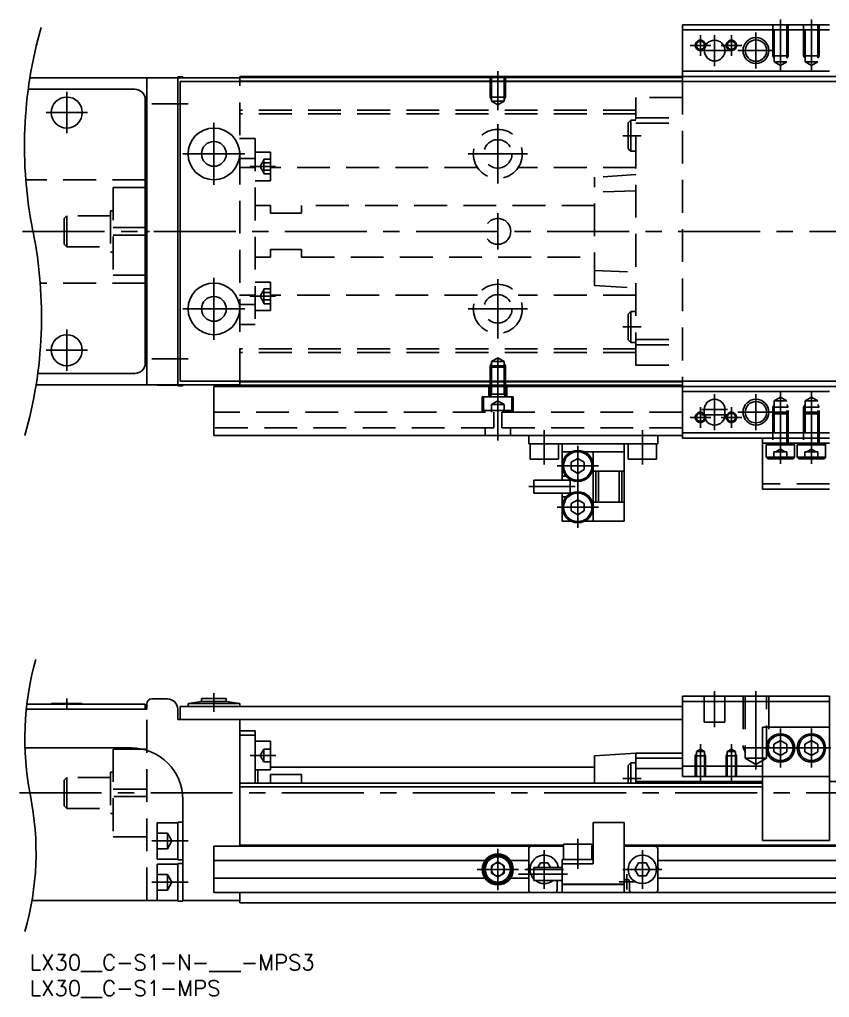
# Model space of a CAD drawing. Extents: x -2 to 444, y -8 to 192.
# Drawn here: x -2 to 154.9, y -8.3 to 181 of the extents above; entities that cross this region are included whole.
import ezdxf

# ---------------------------------------------------------------- set-up
doc = ezdxf.new("R2010")
doc.units = 0
doc.header["$LTSCALE"] = 0.5
doc.linetypes.add('CENTER', pattern=[50.8, 31.75, -6.35, 6.35, -6.35])
doc.linetypes.add('DASHED', pattern=[19.05, 12.7, -6.35])
for name, color, linetype in [('MSM_CENTER', 1, 'CENTER'), ('MSM_CONTINUOUS', 7, 'CONTINUOUS'), ('MSM_DASHED', 4, 'DASHED'), ('MSM_NARROW', 5, 'CONTINUOUS'), ('MSM_PART_NUMBER', 7, 'CONTINUOUS')]:
    doc.layers.add(name, color=color, linetype=linetype)
doc.styles.get("Standard").update_dxf_attribs({"font": 'txt.shx', "height": 3, "bigfont": 'bigfont.shx'})

msp = doc.modelspace()

# ---------------------------------------------------------------- linework, layer by layer
at = {"layer": 'MSM_CENTER'}
for p, q in [((145.39, 171.09), (145.39, 181)), ((151.39, 171.09), (151.39, 181)), ((129.89, 174), (129.89, 178)), ((132.64, 172), (132.64, 178)), ((135.89, 174), (135.89, 178)), ((140.64, 171.5), (140.64, 178.5)), ((131.89, 176), (127.89, 176)), ((129.64, 175), (135.64, 175)), ((137.89, 176), (133.89, 176)), ((137.14, 175), (144.14, 175)), ((90.64, 171), (90.64, 163.49)), ((7.14, 167), (7.14, 159)), ((23.64, 164.7), (30.64, 164.7)), ((3.14, 163), (11.14, 163)), ((35.64, 149), (35.64, 161)), ((90.64, 160.75), (90.64, 149.25)), ((114.89, 158.5), (118.39, 158.5)), ((29.64, 155), (41.64, 155)), ((84.89, 155), (96.39, 155)), ((42.61, 152.55), (47.61, 152.55)), ((90.64, 136.5), (90.64, 143.5)), ((-1.4, 140), (353.64, 140)), ((35.64, 119), (35.64, 131)), ((90.64, 119.25), (90.64, 130.75)), ((42.61, 127.44), (47.61, 127.44)), ((29.64, 125), (41.64, 125)), ((84.89, 125), (96.39, 125)), ((114.89, 121.5), (118.39, 121.5)), ((7.14, 121), (7.14, 113)), ((3.14, 117), (11.14, 117)), ((90.64, 99.5), (90.64, 116.51)), ((23.64, 115.3), (30.64, 115.3)), ((132.64, 101.5), (132.64, 108.5)), ((140.64, 101.5), (140.64, 108.5)), ((145.39, 108.91), (145.39, 95)), ((151.39, 108.91), (151.39, 95)), ((129.89, 102), (129.89, 106)), ((130.14, 105.5), (135.14, 105.5)), ((130.14, 104.5), (135.14, 104.5)), ((135.89, 102), (135.89, 106)), ((137.14, 105), (144.14, 105)), ((131.89, 104), (127.89, 104)), ((137.89, 104), (133.89, 104)), ((99.64, 101.5), (99.64, 94.9)), ((118.64, 94.9), (118.64, 101.5)), ((106.13, 82.6), (106.13, 98.6)), ((102.13, 94.6), (110.13, 94.6)), ((96.64, 90.6), (105.64, 90.6)), ((102.13, 86.6), (110.13, 86.6)), ((7.14, 49.61), (7.14, 47.49)), ((35.64, 50.6), (35.64, 47)), ((132.64, 44), (132.64, 51)), ((140.64, 51), (140.64, 35.81)), ((145.39, 36.25), (145.39, 43.75)), ((151.39, 36.25), (151.39, 43.75)), ((129.89, 40.76), (129.89, 33.5)), ((135.89, 40.76), (135.89, 33.5)), ((141.64, 40), (155.14, 40)), ((42.64, 38.55), (47.64, 38.55)), ((118.39, 34.1), (114.89, 34.1)), ((-2, 31.3), (353.64, 31.3)), ((23.64, 22), (30.64, 22)), ((106.13, 22.4), (106.13, 16.6)), ((90.64, 20.5), (90.64, 12.5)), ((99.64, 12.75), (99.64, 20.25)), ((118.64, 12.75), (118.64, 20.25)), ((86.64, 16.5), (94.64, 16.5)), ((94.64, 15.6), (104.14, 15.6)), ((95.89, 16.5), (103.39, 16.5)), ((114.89, 16.5), (122.39, 16.5)), ((115.64, 12.6), (115.64, 15.6)), ((23.64, 14), (30.64, 14)), ((114.14, 14.1), (117.14, 14.1))]:
    msp.add_line(p, q, dxfattribs=at)
at = {"layer": 'MSM_CONTINUOUS'}
for p, q in [((126.39, 169), (126.39, 180)), ((126.39, 180), (154.89, 180)), ((126.39, 179), (154.89, 179)), ((126.39, 171), (154.89, 171)), ((40.64, 169.7), (0.01, 169.7)), ((22.64, 110.3), (22.64, 169.7)), ((24.64, 169.75), (24.64, 169.7)), ((28.64, 169.75), (24.64, 169.75)), ((29.64, 169.9), (28.64, 169.9)), ((28.64, 169.9), (28.64, 110.1)), ((351.14, 169), (29.14, 169)), ((29.14, 111), (29.14, 169)), ((29.64, 169.9), (29.64, 169.7)), ((40.64, 169), (40.64, 170)), ((340.64, 170), (40.64, 170)), ((126.39, 169.8), (40.64, 169.8)), ((126.39, 169.1), (40.64, 169.1)), ((20.34, 167.5), (-0.32, 167.5)), ((22.34, 114.5), (22.34, 165.5)), ((22.34, 158.2), (22.64, 158.2)), ((22.64, 150), (22.34, 150)), ((22.64, 148.5), (22.34, 148.5)), ((22.64, 148.47), (22.34, 148.47)), ((22.34, 140.72), (22.64, 140.72)), ((22.64, 139.28), (22.34, 139.28)), ((22.64, 131.53), (22.34, 131.53)), ((22.64, 131.5), (22.34, 131.5)), ((22.64, 130), (22.34, 130)), ((22.64, 121.8), (22.34, 121.8)), ((1.52, 112.5), (20.34, 112.5)), ((40.64, 110.3), (1.19, 110.3)), ((24.64, 110.3), (24.64, 110.25)), ((24.64, 110.25), (28.64, 110.25)), ((28.64, 110.1), (29.64, 110.1)), ((351.14, 111), (29.14, 111)), ((29.64, 110.3), (29.64, 110.1)), ((35.64, 110), (35.64, 100.5)), ((340.64, 110), (35.64, 110)), ((40.64, 110), (40.64, 111)), ((126.39, 110.9), (40.64, 110.9)), ((126.39, 110.2), (40.64, 110.2)), ((126.39, 100), (126.39, 111)), ((126.39, 109), (154.89, 109)), ((130.64, 105.5), (130.64, 104.5)), ((134.64, 104.5), (134.64, 105.5)), ((126.39, 100.5), (35.64, 100.5)), ((96.64, 98.9), (96.64, 100.5)), ((121.64, 98.9), (121.64, 100.5)), ((126.39, 101), (154.89, 101)), ((121.64, 98.9), (96.64, 98.9)), ((96.89, 98.9), (96.89, 95.9)), ((102.39, 95.9), (102.39, 98.9)), ((102.64, 98.9), (102.8, 98.9)), ((102.8, 98.9), (102.95, 98.89)), ((102.95, 98.89), (103.06, 98.87)), ((103.06, 98.87), (103.12, 98.83)), ((103.12, 98.83), (103.14, 98.77)), ((103.14, 98.77), (103.14, 94.84)), ((115.14, 98.77), (115.16, 98.84)), ((115.14, 98.77), (115.14, 83.9)), ((115.16, 98.84), (115.23, 98.88)), ((115.23, 98.88), (115.34, 98.9)), ((115.34, 98.9), (115.49, 98.9)), ((115.49, 98.9), (115.64, 98.9)), ((115.89, 98.9), (115.89, 95.9)), ((121.39, 95.9), (121.39, 98.9)), ((126.39, 100), (154.89, 100)), ((141.89, 100), (141.89, 90.1)), ((154.89, 99), (141.89, 99)), ((142.94, 99), (142.64, 98.7)), ((142.64, 98.7), (142.64, 96.3)), ((142.64, 98.7), (148.14, 98.7)), ((148.14, 98.7), (147.84, 99)), ((148.14, 96.3), (148.14, 98.7)), ((148.94, 99), (148.64, 98.7)), ((154.14, 98.7), (148.64, 98.7)), ((148.64, 98.7), (148.64, 96.3)), ((154.14, 98.7), (153.84, 99)), ((154.14, 96.3), (154.14, 98.7)), ((104.82, 97.3), (103.14, 97.3)), ((115.14, 97.3), (107.44, 97.3)), ((109.14, 97.3), (109.14, 83.9)), ((96.89, 95.9), (102.39, 95.9)), ((106.13, 96.04), (104.88, 95.32)), ((104.88, 95.32), (104.88, 93.88)), ((107.38, 95.32), (106.13, 96.04)), ((107.38, 95.32), (107.38, 93.88)), ((115.89, 95.9), (121.39, 95.9)), ((142.64, 96.3), (142.94, 96)), ((142.64, 96.3), (148.14, 96.3)), ((142.94, 96), (147.84, 96)), ((147.84, 96), (148.14, 96.3)), ((148.64, 96.3), (148.94, 96)), ((154.14, 96.3), (148.64, 96.3)), ((153.84, 96), (148.94, 96)), ((153.84, 96), (154.14, 96.3)), ((103.14, 91.85), (103.14, 94.36)), ((104.88, 93.88), (106.13, 93.16)), ((106.13, 93.16), (107.38, 93.88)), ((115.14, 93.6), (109.14, 93.6)), ((109.64, 87.6), (109.64, 93.6)), ((110.14, 87.6), (110.14, 93.6)), ((114.14, 87.6), (114.14, 93.6)), ((114.64, 87.6), (114.64, 93.6)), ((97.64, 91.85), (97.64, 89.35)), ((104.64, 91.85), (97.64, 91.85)), ((103.89, 92.6), (103.14, 92.6)), ((104.64, 89.2), (104.64, 92)), ((97.64, 89.35), (104.64, 89.35)), ((103.14, 86.84), (103.14, 89.35)), ((154.89, 90.1), (141.89, 90.1)), ((103.14, 88.6), (103.89, 88.6)), ((106.13, 88.04), (104.88, 87.32)), ((104.88, 87.32), (104.88, 85.88)), ((107.38, 87.32), (106.13, 88.04)), ((107.38, 87.32), (107.38, 85.88)), ((115.14, 87.6), (109.14, 87.6)), ((103.14, 86.36), (103.14, 83.9)), ((104.88, 85.88), (106.13, 85.16)), ((106.13, 85.16), (107.38, 85.88)), ((104.82, 83.9), (103.14, 83.9)), ((115.14, 83.9), (107.44, 83.9)), ((23.64, 49.5), (26.64, 49.5)), ((33.24, 49.6), (33.24, 49)), ((38.04, 49.6), (33.24, 49.6)), ((38.04, 49), (38.04, 49.6)), ((126.39, 50), (154.89, 50)), ((126.39, 34.5), (126.39, 50)), ((154.89, 50), (154.89, 22.1)), ((22.64, 47.5), (-0.7, 47.5)), ((-0.59, 48.5), (22.34, 48.5)), ((4.14, 48.6), (10.14, 48.6)), ((4.14, 48.6), (4.14, 48.5)), ((10.14, 48.5), (10.14, 48.6)), ((22.34, 48.5), (22.34, 47.5)), ((22.64, 47.5), (22.64, 48.5)), ((28.64, 45.5), (28.64, 47.5)), ((29.14, 48), (29.14, 45.5)), ((126.39, 48), (29.14, 48)), ((33.24, 49), (30.64, 48.6)), ((30.64, 48.6), (30.64, 48)), ((40.64, 48.6), (30.64, 48.6)), ((38.04, 49), (33.24, 49)), ((40.64, 48.6), (38.04, 49)), ((40.64, 48), (40.64, 48.6)), ((126.39, 49), (154.89, 49)), ((28.64, 45.5), (126.39, 45.5)), ((40.64, 45.5), (40.64, 21)), ((154.89, 44), (141.89, 44)), ((141.89, 44), (141.89, 22.1)), ((43.64, 43.3), (40.64, 43.3)), ((43.64, 42.45), (40.64, 42.45)), ((43.64, 43.3), (43.64, 33.2)), ((19.64, 40), (-0.97, 40)), ((46.64, 41.3), (43.64, 41.3)), ((46.64, 41.3), (46.64, 35.8)), ((145.39, 41.44), (144.14, 40.72)), ((144.14, 39.28), (144.14, 40.72)), ((146.64, 40.72), (145.39, 41.44)), ((146.64, 39.28), (146.64, 40.72)), ((151.39, 41.44), (150.14, 40.72)), ((150.14, 40.72), (150.14, 39.28)), ((152.64, 40.72), (151.39, 41.44)), ((152.64, 40.72), (152.64, 39.28)), ((109.39, 38.5), (117.39, 39)), ((109.39, 33.2), (109.39, 38.5)), ((117.39, 39), (126.39, 39)), ((117.39, 39), (117.39, 33.2)), ((117.39, 38), (126.39, 38)), ((144.14, 39.28), (145.39, 38.56)), ((145.39, 38.56), (146.64, 39.28)), ((150.14, 39.28), (151.39, 38.56)), ((151.39, 38.56), (152.64, 39.28)), ((46.61, 36.3), (109.39, 36.3)), ((116.39, 37.1), (115.89, 36.6)), ((115.89, 36.6), (115.89, 33.2)), ((117.39, 37.1), (116.39, 37.1)), ((116.39, 37.1), (116.39, 33.2)), ((117.39, 36), (126.39, 36)), ((126.39, 36.5), (141.89, 36.5)), ((43.64, 35.8), (46.64, 35.8)), ((44.14, 33.2), (44.14, 35.8)), ((46.64, 34.87), (52.64, 34.87)), ((46.64, 34.87), (46.64, 33.2)), ((52.64, 34.87), (52.64, 33.2)), ((126.39, 34.5), (154.89, 34.5)), ((141.89, 33.2), (40.64, 33.2)), ((141.89, 32.5), (40.64, 32.5)), ((117.39, 33.5), (141.89, 33.5)), ((154.89, 33.5), (163.89, 33.5)), ((29.64, 10.35), (29.64, 30)), ((28.64, 25.5), (24.64, 25.5)), ((24.64, 25.5), (24.64, 18.5)), ((29.64, 25.65), (28.64, 25.65)), ((28.64, 25.65), (28.64, 18.35)), ((115.14, 25.6), (109.14, 25.6)), ((109.14, 25.6), (109.14, 17.6)), ((115.14, 25.6), (115.14, 12)), ((103.38, 21), (35.64, 21)), ((35.64, 21), (35.64, 12)), ((103.38, 21.2), (40.64, 21.2)), ((103.38, 21.4), (103.38, 18.4)), ((108.88, 21.4), (103.38, 21.4)), ((108.88, 18.4), (108.88, 21.4)), ((109.14, 21.2), (108.88, 21.2)), ((109.14, 21), (108.88, 21)), ((184.88, 21.2), (115.14, 21.2)), ((184.88, 21), (115.14, 21)), ((154.89, 22.1), (141.89, 22.1)), ((96.64, 20.5), (96.64, 12.5)), ((121.64, 12.5), (121.64, 20.5)), ((24.64, 18.5), (28.64, 18.5)), ((28.64, 17.5), (24.64, 17.5)), ((24.64, 17.5), (24.64, 10.5)), ((28.64, 18.35), (29.64, 18.35)), ((29.64, 17.65), (28.64, 17.65)), ((28.64, 17.65), (28.64, 10.35)), ((88.17, 18.2), (35.64, 18.2)), ((89.39, 17.22), (90.64, 17.94)), ((89.39, 15.78), (89.39, 17.22)), ((90.64, 17.94), (91.89, 17.22)), ((91.89, 17.22), (91.89, 15.78)), ((96.64, 18.2), (93.11, 18.2)), ((98.92, 17.75), (98.4, 16.85)), ((98.92, 17.75), (100.36, 17.75)), ((100.88, 16.85), (100.36, 17.75)), ((103.13, 18.4), (103.13, 17.6)), ((109.13, 18.4), (103.13, 18.4)), ((109.14, 17.6), (103.13, 17.6)), ((103.14, 12), (103.14, 17.6)), ((109.13, 17.6), (109.13, 18.4)), ((117.92, 17.75), (117.19, 16.5)), ((117.92, 17.75), (119.36, 17.75)), ((120.08, 16.5), (119.36, 17.75)), ((121.64, 18.2), (178.14, 18.2)), ((90.64, 15.06), (89.39, 15.78)), ((91.89, 15.78), (90.64, 15.06)), ((96.64, 16.8), (96.46, 16.5)), ((96.46, 16.5), (96.64, 16.2)), ((103.14, 16.85), (97.64, 16.85)), ((97.64, 16.85), (97.64, 14.35)), ((117.19, 16.5), (117.92, 15.25)), ((117.92, 15.25), (119.36, 15.25)), ((119.36, 15.25), (120.08, 16.5)), ((121.81, 16.5), (121.64, 16.8)), ((121.64, 16.2), (121.81, 16.5)), ((88.17, 14.8), (35.64, 14.8)), ((96.64, 14.8), (93.11, 14.8)), ((97.64, 14.35), (103.14, 14.35)), ((102.14, 12.5), (102.14, 14.1)), ((103.07, 14.35), (103.12, 14.23)), ((103.12, 14.23), (103.14, 14.1)), ((103.14, 13.65), (115.14, 13.65)), ((103.14, 13.6), (115.14, 13.6)), ((103.19, 13.65), (103.19, 13.6)), ((115.09, 13.65), (115.09, 13.6)), ((115.14, 14.1), (115.16, 14.25)), ((115.16, 14.25), (115.23, 14.39)), ((115.23, 14.39), (115.34, 14.5)), ((115.34, 14.5), (115.49, 14.58)), ((115.49, 14.58), (115.64, 14.6)), ((116.14, 14.1), (116.14, 12.5)), ((121.64, 14.8), (178.14, 14.8)), ((345.64, 12), (35.64, 12)), ((40.64, 12), (40.64, 10)), ((0.42, 10.5), (28.64, 10.5)), ((28.64, 10.35), (29.64, 10.35)), ((40.64, 10.5), (29.64, 10.5)), ((340.64, 10), (40.64, 10))]:
    msp.add_line(p, q, dxfattribs=at)
for centre, radius in [((132.64, 175), 2), ((140.64, 175), 2.07), ((7.14, 163), 3), ((35.64, 155), 5), ((35.64, 155), 2.4), ((35.64, 125), 5), ((35.64, 125), 2.4), ((7.14, 117), 3), ((140.64, 105), 2.07), ((106.13, 94.6), 3), ((106.13, 94.6), 2.75), ((106.13, 86.6), 3), ((106.13, 86.6), 2.75), ((145.39, 40), 2.75), ((145.39, 40), 2.45), ((151.39, 40), 2.75), ((151.39, 40), 2.45), ((90.64, 16.5), 3), ((90.64, 16.5), 2.75), ((90.64, 16.5), 2.45), ((118.64, 16.5), 2.75), ((90.64, 16.5), 1.25)]:
    msp.add_circle(centre, radius, dxfattribs=at)
for centre, radius, start, end in [((20.34, 165.5), 2, 0, 90), ((20.34, 114.5), 2, 270, 0), ((132.64, 105.5), 2, 0, 180), ((132.64, 104.5), 2, 180, 0), ((23.64, 48.5), 1, 90, 180), ((26.64, 47.5), 2, 0, 90), ((19.64, 30), 10, 0, 90), ((97.14, 20.5), 0.5, 90, 180), ((121.14, 20.5), 0.5, 0, 90), ((99.64, 16.5), 2.75, 7.312, 223.3418), ((99.64, 16.5), 2.75, 231.4273, 308.5727), ((102.64, 14.1), 0.5, 150, 180), ((115.64, 14.1), 0.5, 0, 90), ((97.14, 12.5), 0.5, 180, 270), ((101.64, 12.5), 0.5, 270, 0), ((116.64, 12.5), 0.5, 180, 270), ((121.14, 12.5), 0.5, 270, 0)]:
    msp.add_arc(centre, radius, start, end, dxfattribs=at)
at = {"layer": 'MSM_DASHED'}
for p, q in [((143.89, 180), (143.89, 174)), ((144.16, 172.8), (144.16, 180)), ((146.62, 180), (146.62, 172.8)), ((146.89, 180), (146.89, 174)), ((149.89, 180), (149.89, 174)), ((150.16, 172.8), (150.16, 180)), ((152.62, 180), (152.62, 172.8)), ((152.89, 180), (152.89, 174)), ((146.89, 174), (143.89, 174)), ((144.16, 173.53), (143.89, 174)), ((146.62, 172.8), (144.16, 172.8)), ((145.39, 172.09), (144.16, 172.8)), ((146.62, 172.8), (145.39, 172.09)), ((146.62, 173.53), (146.89, 174)), ((152.89, 174), (149.89, 174)), ((150.16, 173.53), (149.89, 174)), ((152.62, 172.8), (150.16, 172.8)), ((151.39, 172.09), (150.16, 172.8)), ((152.62, 172.8), (151.39, 172.09)), ((152.62, 173.53), (152.89, 174)), ((40.64, 111), (40.64, 169)), ((89.14, 170), (89.14, 166)), ((89.41, 165.2), (89.41, 170)), ((91.87, 170), (91.87, 165.2)), ((92.14, 170), (92.14, 166)), ((126.39, 169), (126.39, 111)), ((89.41, 165.53), (89.14, 166)), ((89.14, 166), (92.14, 166)), ((89.41, 165.2), (91.87, 165.2)), ((90.64, 164.49), (89.41, 165.2)), ((91.87, 165.2), (90.64, 164.49)), ((91.87, 165.53), (92.14, 166)), ((126.39, 165.9), (117.39, 165.9)), ((117.39, 114.1), (117.39, 165.9)), ((117.39, 163.45), (40.64, 163.45)), ((117.39, 162.75), (40.64, 162.75)), ((116.39, 161.5), (115.89, 161)), ((115.89, 161), (115.89, 156)), ((116.39, 161.5), (116.39, 155.5)), ((117.39, 161.5), (116.39, 161.5)), ((117.39, 161.95), (126.39, 161.95)), ((117.39, 160.95), (126.39, 160.95)), ((43.61, 158), (40.61, 158)), ((43.61, 158), (43.61, 122)), ((46.61, 155.3), (43.61, 155.3)), ((46.61, 155.3), (46.61, 149.8)), ((115.89, 156), (116.39, 155.5)), ((116.39, 155.5), (117.39, 155.5)), ((43.61, 154.13), (40.61, 154.13)), ((45.31, 153.8), (44.59, 152.55)), ((45.31, 154), (46.61, 154)), ((45.31, 154), (45.31, 151.11)), ((43.61, 152.38), (40.61, 152.38)), ((45.31, 151.3), (44.59, 152.55)), ((45.31, 153.28), (46.61, 153.28)), ((45.31, 151.83), (46.61, 151.83)), ((86.69, 152.36), (46.61, 152.36)), ((117.39, 152.36), (94.58, 152.36)), ((22.34, 150), (-0.79, 150)), ((43.61, 149.8), (46.61, 149.8)), ((45.31, 151.11), (46.61, 151.11)), ((117.39, 151), (109.39, 150.47)), ((109.39, 129.53), (109.39, 150.47)), ((16.14, 148.5), (16.14, 131.5)), ((22.34, 148.5), (16.14, 148.5)), ((22.34, 148.47), (16.14, 148.47)), ((117.39, 147.86), (109.39, 147.6)), ((15.64, 144), (15.64, 136)), ((16.14, 144), (15.64, 144)), ((46.64, 145), (43.64, 145)), ((46.64, 145), (46.64, 143.5)), ((52.64, 145), (52.64, 143.5)), ((109.39, 145), (52.64, 145)), ((7.14, 143), (6.64, 142.5)), ((6.64, 142.5), (6.64, 137.5)), ((7.14, 143), (7.14, 137)), ((15.64, 143), (7.14, 143)), ((52.64, 143.5), (46.64, 143.5)), ((16.14, 140.72), (22.34, 140.72)), ((22.34, 139.28), (16.14, 139.28)), ((23.14, 140), (22.64, 140)), ((6.64, 137.5), (7.14, 137)), ((7.14, 137), (15.64, 137)), ((46.64, 136.5), (52.64, 136.5)), ((46.64, 136.5), (46.64, 135)), ((52.64, 136.5), (52.64, 135)), ((15.64, 136), (16.14, 136)), ((43.64, 135), (46.64, 135)), ((52.64, 135), (109.39, 135)), ((16.14, 131.53), (22.34, 131.53)), ((16.14, 131.5), (22.34, 131.5)), ((109.39, 132.4), (117.39, 132.14)), ((22.34, 130), (1.99, 130)), ((46.61, 130.19), (43.61, 130.19)), ((45.31, 128.89), (46.61, 128.89)), ((45.31, 126), (45.31, 128.89)), ((46.61, 130.19), (46.61, 124.69)), ((109.39, 129.53), (117.39, 129)), ((43.61, 127.62), (40.61, 127.62)), ((45.31, 128.69), (44.59, 127.44)), ((45.31, 126.19), (44.59, 127.44)), ((45.31, 128.17), (46.61, 128.17)), ((86.69, 127.64), (46.61, 127.64)), ((117.39, 127.64), (94.58, 127.64)), ((43.61, 125.87), (40.61, 125.87)), ((45.31, 126.72), (46.61, 126.72)), ((45.31, 126), (46.61, 126)), ((43.61, 124.69), (46.61, 124.69)), ((116.39, 124.5), (115.89, 124)), ((115.89, 124), (115.89, 119)), ((116.39, 124.5), (116.39, 118.5)), ((117.39, 124.5), (116.39, 124.5)), ((40.61, 122), (43.61, 122)), ((115.89, 119), (116.39, 118.5)), ((116.39, 118.5), (117.39, 118.5)), ((117.39, 119.05), (126.39, 119.05)), ((117.39, 118.05), (126.39, 118.05)), ((117.39, 117.25), (40.64, 117.25)), ((117.39, 116.55), (40.64, 116.55)), ((90.64, 115.51), (89.41, 114.8)), ((91.87, 114.8), (90.64, 115.51)), ((89.41, 114.47), (89.14, 114)), ((89.14, 114), (89.14, 108)), ((89.14, 114), (92.14, 114)), ((89.41, 113.96), (89.14, 113.69)), ((89.14, 113.69), (92.14, 113.69)), ((89.41, 114.8), (91.87, 114.8)), ((89.41, 114.8), (89.41, 108.47)), ((89.41, 113.96), (91.87, 113.96)), ((91.87, 108.47), (91.87, 114.8)), ((91.87, 114.47), (92.14, 114)), ((92.14, 113.69), (91.87, 113.96)), ((92.14, 108), (92.14, 114)), ((117.39, 114.1), (126.39, 114.1)), ((88.89, 110), (88.89, 108)), ((92.39, 108), (92.39, 110)), ((87.64, 108), (93.64, 108)), ((87.64, 108), (87.64, 105)), ((87.89, 108), (87.89, 105.3)), ((89.14, 108.47), (92.14, 108.47)), ((89.14, 108), (89.41, 108.47)), ((92.14, 108), (91.87, 108.47)), ((93.39, 105.3), (93.39, 108)), ((93.64, 105), (93.64, 108)), ((145.39, 107.91), (144.16, 107.2)), ((146.62, 107.2), (145.39, 107.91)), ((151.39, 107.91), (150.16, 107.2)), ((152.62, 107.2), (151.39, 107.91)), ((89.39, 106.5), (90.64, 107.22)), ((89.39, 106.5), (89.39, 105)), ((89.39, 106.5), (91.89, 106.5)), ((90.64, 107.22), (91.89, 106.5)), ((90.64, 106.5), (90.64, 105)), ((91.89, 106.5), (91.89, 105)), ((144.16, 106.47), (143.89, 106)), ((146.62, 107.2), (144.16, 107.2)), ((144.16, 107.2), (144.16, 99)), ((146.62, 99), (146.62, 107.2)), ((146.62, 106.47), (146.89, 106)), ((150.16, 106.47), (149.89, 106)), ((152.62, 107.2), (150.16, 107.2)), ((150.16, 107.2), (150.16, 99)), ((152.62, 99), (152.62, 107.2)), ((152.62, 106.47), (152.89, 106)), ((126.39, 105), (35.64, 105)), ((87.89, 105.3), (88.19, 105)), ((87.89, 105.3), (93.39, 105.3)), ((89.87, 102), (89.87, 105)), ((91.41, 105), (91.41, 102)), ((93.09, 105), (93.39, 105.3)), ((143.89, 106), (143.89, 99)), ((146.89, 106), (143.89, 106)), ((144.19, 105), (143.89, 104.69)), ((143.89, 104.69), (146.89, 104.69)), ((144.19, 105), (146.58, 105)), ((146.89, 104.69), (146.58, 105)), ((146.89, 99), (146.89, 106)), ((152.89, 106), (149.89, 106)), ((149.89, 106), (149.89, 99)), ((150.19, 105), (149.89, 104.69)), ((152.89, 104.69), (149.89, 104.69)), ((152.58, 105), (150.19, 105)), ((152.89, 104.69), (152.58, 105)), ((152.89, 99), (152.89, 106)), ((89.87, 102), (35.64, 102)), ((88.17, 100.5), (88.17, 102)), ((126.39, 102), (91.41, 102)), ((93.11, 102), (93.11, 100.5)), ((144.14, 97.3), (144.14, 96)), ((146.64, 97.3), (144.14, 97.3)), ((145.39, 97.84), (144.45, 97.3)), ((145.39, 97.84), (146.32, 97.3)), ((145.39, 97.3), (145.39, 96)), ((146.64, 97.3), (146.64, 96)), ((150.14, 97.3), (150.14, 96)), ((152.64, 97.3), (150.14, 97.3)), ((151.39, 97.84), (150.45, 97.3)), ((151.39, 97.84), (152.32, 97.3)), ((151.39, 97.3), (151.39, 96)), ((152.64, 97.3), (152.64, 96)), ((154.89, 91.1), (141.89, 91.1)), ((130.64, 45), (130.64, 50)), ((134.64, 45), (134.64, 50)), ((138.14, 50), (138.14, 40)), ((138.57, 50), (138.57, 38)), ((142.7, 38), (142.7, 50)), ((143.14, 50), (143.14, 40)), ((22.64, 10.5), (22.64, 47.5)), ((130.64, 45), (134.64, 45)), ((16.14, 39.8), (16.14, 22.8)), ((22.64, 39.8), (16.14, 39.8)), ((22.64, 39.77), (16.14, 39.77)), ((45.34, 39.8), (44.62, 38.55)), ((45.34, 39.8), (46.64, 39.8)), ((45.34, 39.8), (45.34, 37.3)), ((129.89, 39.76), (129.1, 39.31)), ((130.67, 39.31), (129.89, 39.76)), ((135.89, 39.76), (135.1, 39.31)), ((136.67, 39.31), (135.89, 39.76)), ((143.14, 40), (138.14, 40)), ((138.57, 39.25), (138.14, 40)), ((142.7, 39.25), (143.14, 40)), ((45.34, 37.3), (44.62, 38.55)), ((45.34, 38.55), (46.64, 38.55)), ((129.1, 38.87), (128.89, 38.5)), ((130.89, 38.5), (128.89, 38.5)), ((128.89, 34.5), (128.89, 38.5)), ((130.67, 39.31), (129.1, 39.31)), ((129.1, 39.31), (129.1, 34.5)), ((130.67, 34.5), (130.67, 39.31)), ((130.67, 38.87), (130.89, 38.5)), ((130.89, 34.5), (130.89, 38.5)), ((135.1, 38.87), (134.89, 38.5)), ((136.89, 38.5), (134.89, 38.5)), ((134.89, 34.5), (134.89, 38.5)), ((136.67, 39.31), (135.1, 39.31)), ((135.1, 39.31), (135.1, 34.5)), ((136.67, 34.5), (136.67, 39.31)), ((136.67, 38.87), (136.89, 38.5)), ((136.89, 34.5), (136.89, 38.5)), ((142.7, 38), (138.57, 38)), ((138.57, 38), (140.64, 36.81)), ((140.64, 36.81), (142.7, 38)), ((45.34, 37.3), (46.64, 37.3)), ((7.14, 34.3), (6.64, 33.8)), ((7.14, 34.3), (7.14, 28.3)), ((15.64, 34.3), (7.14, 34.3)), ((15.64, 35.3), (15.64, 27.3)), ((16.14, 35.3), (15.64, 35.3)), ((6.64, 33.8), (6.64, 28.8)), ((16.14, 32.02), (22.64, 32.02)), ((22.64, 30.58), (16.14, 30.58)), ((6.64, 28.8), (7.14, 28.3)), ((7.14, 28.3), (15.64, 28.3)), ((15.64, 27.3), (16.14, 27.3)), ((16.14, 22.83), (22.64, 22.83)), ((16.14, 22.8), (22.64, 22.8)), ((26.64, 23.5), (24.64, 23.5)), ((26.64, 20.5), (26.64, 23.5)), ((26.64, 23.5), (27.5, 22)), ((26.64, 20.5), (27.5, 22)), ((26.64, 20.5), (24.64, 20.5)), ((26.64, 15.5), (24.64, 15.5)), ((26.64, 12.5), (26.64, 15.5)), ((26.64, 15.5), (27.5, 14)), ((26.64, 12.5), (27.5, 14)), ((26.64, 12.5), (24.64, 12.5))]:
    msp.add_line(p, q, dxfattribs=at)
for centre, radius in [((129.89, 176), 1), ((129.89, 176), 0.784), ((135.89, 176), 1), ((135.89, 176), 0.784), ((90.64, 155), 4.75), ((90.64, 155), 2.75), ((90.64, 140), 2.5), ((90.64, 125), 4.75), ((90.64, 125), 2.75), ((129.89, 104), 1), ((129.89, 104), 0.784), ((135.89, 104), 1), ((135.89, 104), 0.784)]:
    msp.add_circle(centre, radius, dxfattribs=at)
at = {"layer": 'MSM_NARROW'}
for centre in [(140.64, 175), (140.64, 105)]:
    msp.add_circle(centre, 2.5, dxfattribs=at)
for centre, radius, start, end in [((82.6, 156.5), 83.65, 164.0452, 191.3736), ((-81.4, 123.5), 83.65, 344.0452, 11.3736), ((54.77, 41.79), 55.76, 164.0452, 191.3736), ((-54.57, 19.79), 55.76, 344.0452, 11.3736)]:
    msp.add_arc(centre, radius, start, end, dxfattribs=at)

# ---------------------------------------------------------------- texts
at = {"layer": 'MSM_PART_NUMBER'}
for s, p in [('LX30__C-S1-N-___-MPS3', (0, -3)), ('LX30__C-S1-MPS', (0, -8))]:
    msp.add_text(s, height=3, dxfattribs=at).set_placement(p)

doc.saveas('drawing.dxf')
